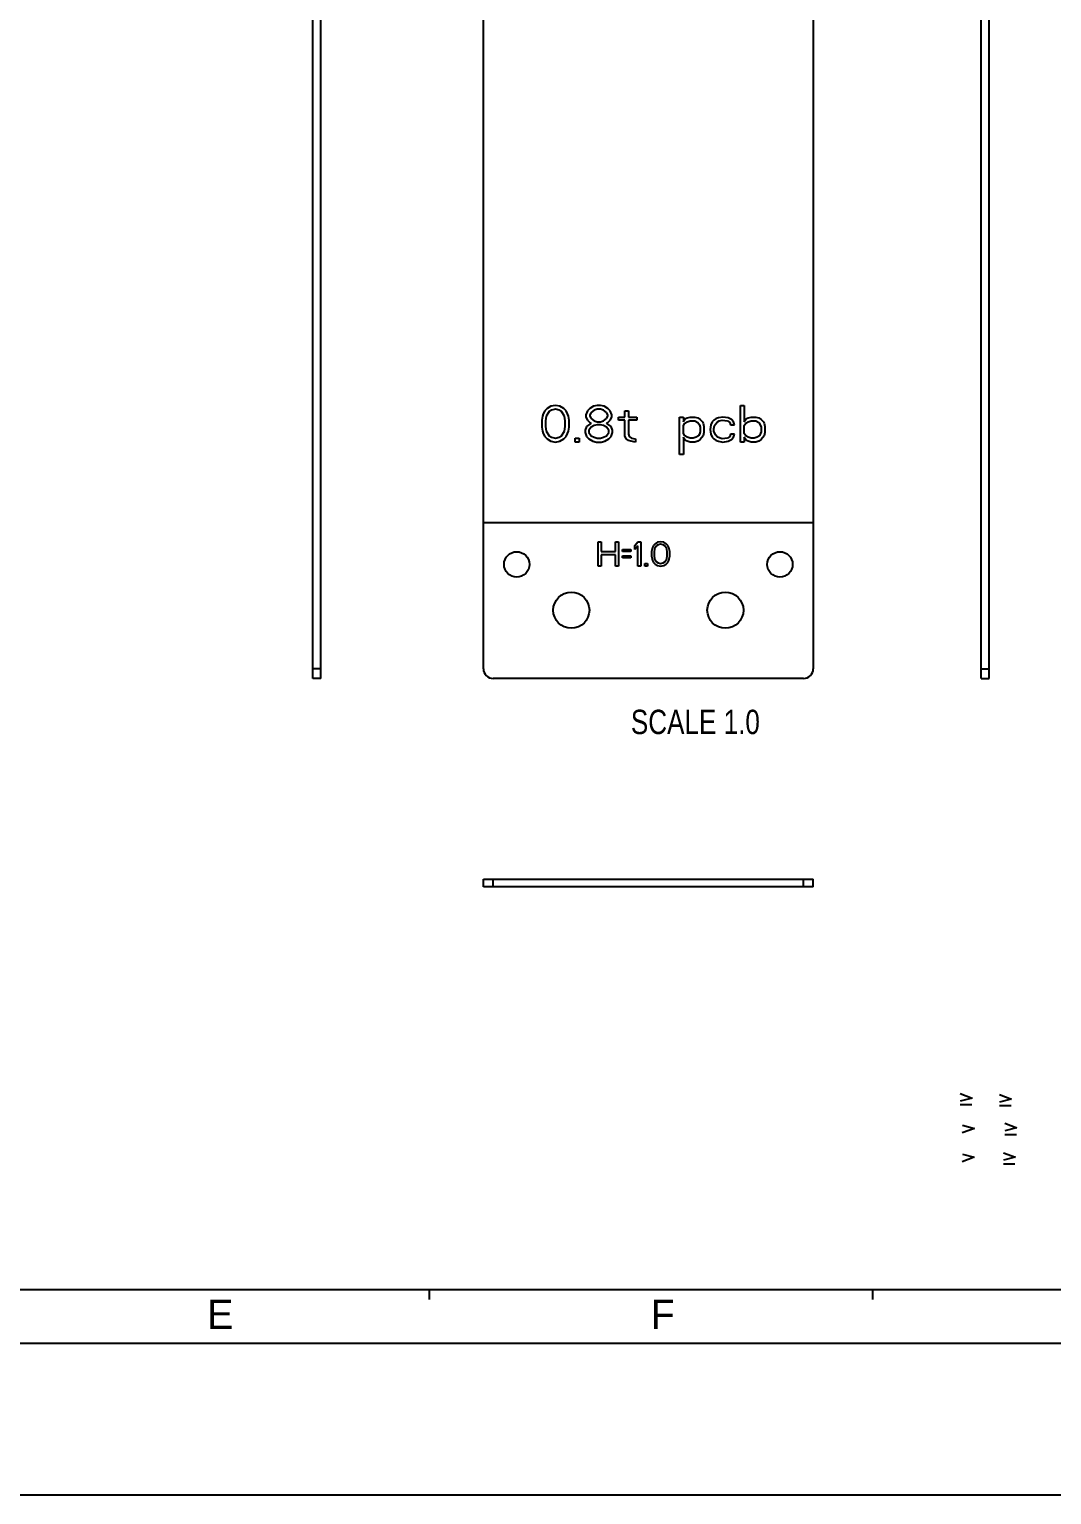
# Model space of a CAD drawing. Header units: millimetres. Extents: x 0 to 420, y 0 to 297.
# Drawn here: x 210 to 314.9, y 0 to 150.3 of the extents above; entities that cross this region are included whole.
import ezdxf

# ---------------------------------------------------------------- set-up
doc = ezdxf.new("R2010")
doc.units = ezdxf.units.MM
doc.header["$LTSCALE"] = 23.1
doc.layers.get('0').update_dxf_attribs({"linetype": 'CONTINUOUS'})
doc.layers.add('ASSEM_MEM', color=7, linetype='CONTINUOUS')
doc.layers.add('DETAIL', color=7, linetype='CONTINUOUS')
doc.styles.get("Standard").update_dxf_attribs({"font": 'txt', "width": 0.8})
doc.styles.add('TEXTSTYLE_2', font='txt')

# ---------------------------------------------------------------- blocks, each defined once
blk = doc.blocks.new('SYM301_BL0', base_point=(310.53, 34.5))
at = {"color": 7, "linetype": 'CONTINUOUS'}
for p, q in [((309.91, 35.07), (311.15, 34.61)), ((311.12, 34.61), (309.91, 34.29)), ((309.91, 33.93), (311.1, 33.93))]:
    blk.add_line(p, q, dxfattribs=at)
blk = doc.blocks.new('SYM301_BL1', base_point=(310.67, 37.51))
at = {"color": 7, "linetype": 'CONTINUOUS'}
for p, q in [((310.05, 38.08), (311.29, 37.62)), ((311.26, 37.62), (310.05, 37.3)), ((310.05, 36.94), (311.24, 36.94))]:
    blk.add_line(p, q, dxfattribs=at)
blk = doc.blocks.new('SYM301_BL2', base_point=(310.12, 40.46))
at = {"color": 7, "linetype": 'CONTINUOUS'}
for p, q in [((309.5, 41.03), (310.74, 40.57)), ((310.72, 40.57), (309.5, 40.25)), ((309.5, 39.89), (310.7, 39.89))]:
    blk.add_line(p, q, dxfattribs=at)
blk = doc.blocks.new('SYM001_BL3', base_point=(306.31, 34.52))
at = {"color": 7, "linetype": 'CONTINUOUS'}
for p, q in [((306.93, 34.59), (305.69, 34.13)), ((305.71, 34.91), (306.93, 34.59))]:
    blk.add_line(p, q, dxfattribs=at)
blk = doc.blocks.new('SYM001_BL4', base_point=(306.31, 37.48))
at = {"color": 7, "linetype": 'CONTINUOUS'}
for p, q in [((305.72, 37.87), (306.93, 37.56)), ((306.93, 37.56), (305.69, 37.09))]:
    blk.add_line(p, q, dxfattribs=at)
blk = doc.blocks.new('SYM301_BL5', base_point=(306.09, 40.56))
at = {"color": 7, "linetype": 'CONTINUOUS'}
for p, q in [((305.47, 41.13), (306.71, 40.67)), ((306.69, 40.67), (305.47, 40.36)), ((305.47, 39.99), (306.67, 39.99))]:
    blk.add_line(p, q, dxfattribs=at)

msp = doc.modelspace()

# ---------------------------------------------------------------- linework, layer by layer
at = {"color": 7, "linetype": 'CONTINUOUS'}
for p, q in [((396, 21), (23.5, 21)), ((251, 21), (251, 20)), ((296.5, 21), (296.5, 20)), ((401, 15.5), (19, 15.5)), ((0, 0), (420, 0))]:
    msp.add_line(p, q, dxfattribs=at)
at = {"layer": 'ASSEM_MEM', "color": 7, "linetype": 'CONTINUOUS'}
for p, q in [((239.897, 83.686), (239.897, 214.686)), ((256.581, 99.686), (256.581, 213.686)), ((307.636, 83.686), (307.636, 214.686)), ((308.436, 99.686), (308.436, 214.686)), ((239.097, 83.686), (239.097, 211.686)), ((290.406, 211.686), (290.406, 84.686)), ((263.103, 111.368), (262.869, 111.129)), ((263.494, 111.608), (263.103, 111.368)), ((263.572, 111.209), (263.338, 111.049)), ((263.963, 111.687), (263.494, 111.608)), ((263.963, 111.289), (263.572, 111.209)), ((264.431, 111.608), (263.963, 111.687)), ((264.353, 111.209), (263.963, 111.289)), ((264.588, 111.049), (264.353, 111.209)), ((264.822, 111.368), (264.431, 111.608)), ((265.056, 111.129), (264.822, 111.368)), ((267.478, 111.368), (267.244, 111.129)), ((267.869, 111.608), (267.478, 111.368)), ((267.947, 111.209), (267.635, 110.969)), ((268.26, 111.687), (267.869, 111.608)), ((268.26, 111.289), (267.947, 111.209)), ((268.572, 111.687), (268.26, 111.687)), ((268.572, 111.289), (268.26, 111.289)), ((268.963, 111.608), (268.572, 111.687)), ((268.885, 111.209), (268.572, 111.289)), ((269.197, 110.969), (268.885, 111.209)), ((269.353, 111.368), (268.963, 111.608)), ((269.588, 111.129), (269.353, 111.368)), ((282.947, 111.687), (283.338, 111.687)), ((282.947, 107.937), (282.947, 111.687)), ((283.338, 111.687), (283.338, 110.012)), ((262.635, 110.57), (262.556, 110.171)), ((262.556, 110.171), (262.556, 109.453)), ((262.713, 110.81), (262.635, 110.57)), ((262.869, 111.129), (262.713, 110.81)), ((263.025, 110.57), (262.947, 110.092)), ((262.947, 110.092), (262.947, 109.533)), ((263.338, 111.049), (263.025, 110.57)), ((264.9, 110.57), (264.588, 111.049)), ((264.978, 110.092), (264.9, 110.57)), ((264.978, 109.533), (264.978, 110.092)), ((265.213, 110.81), (265.056, 111.129)), ((265.291, 110.57), (265.213, 110.81)), ((265.369, 110.171), (265.291, 110.57)), ((265.369, 109.453), (265.369, 110.171)), ((267.244, 111.129), (267.088, 110.73)), ((267.088, 110.73), (267.088, 110.491)), ((267.088, 110.491), (267.244, 110.171)), ((267.478, 109.773), (267.166, 109.533)), ((267.244, 110.171), (267.478, 109.932)), ((267.635, 110.969), (267.478, 110.73)), ((267.478, 110.73), (267.478, 110.57)), ((267.478, 110.57), (267.635, 110.331)), ((267.478, 109.932), (267.635, 109.852)), ((267.635, 109.852), (267.478, 109.773)), ((267.635, 110.331), (267.947, 110.092)), ((267.947, 110.092), (268.26, 110.012)), ((268.26, 109.693), (267.947, 109.613)), ((268.26, 110.012), (268.572, 110.012)), ((268.572, 109.693), (268.26, 109.693)), ((268.572, 110.012), (268.885, 110.092)), ((268.885, 109.613), (268.572, 109.693)), ((268.885, 110.092), (269.197, 110.331)), ((269.353, 110.73), (269.197, 110.969)), ((269.197, 110.331), (269.353, 110.57)), ((269.197, 109.852), (269.353, 109.932)), ((269.353, 109.773), (269.197, 109.852)), ((269.353, 110.57), (269.353, 110.73)), ((269.353, 109.932), (269.588, 110.171)), ((269.666, 109.533), (269.353, 109.773)), ((269.744, 110.73), (269.588, 111.129)), ((269.588, 110.171), (269.744, 110.491)), ((269.744, 110.491), (269.744, 110.73)), ((270.447, 110.491), (271.072, 110.491)), ((270.447, 110.171), (270.447, 110.491)), ((271.072, 110.171), (270.447, 110.171)), ((271.072, 111.129), (271.463, 111.129)), ((271.072, 110.491), (271.072, 111.129)), ((271.072, 108.576), (271.072, 110.171)), ((271.463, 111.129), (271.463, 110.491)), ((271.463, 110.491), (272.322, 110.491)), ((272.322, 110.171), (271.463, 110.171)), ((271.463, 110.171), (271.463, 108.735)), ((272.322, 110.491), (272.322, 110.171)), ((276.697, 110.491), (277.088, 110.491)), ((276.697, 106.661), (276.697, 110.491)), ((277.088, 110.491), (277.088, 110.012)), ((277.088, 110.012), (277.166, 110.171)), ((277.088, 109.613), (277.244, 109.852)), ((277.166, 110.171), (277.322, 110.331)), ((277.244, 109.852), (277.478, 110.012)), ((277.322, 110.331), (277.478, 110.411)), ((277.478, 110.411), (277.791, 110.491)), ((277.478, 110.012), (277.791, 110.092)), ((277.791, 110.491), (278.26, 110.491)), ((277.791, 110.092), (278.26, 110.092)), ((278.26, 110.491), (278.572, 110.411)), ((278.26, 110.092), (278.572, 109.932)), ((278.572, 110.411), (278.806, 110.251)), ((278.572, 109.932), (278.728, 109.693)), ((278.728, 109.693), (278.806, 109.453)), ((278.806, 110.251), (279.041, 110.012)), ((279.041, 110.012), (279.119, 109.852)), ((279.119, 109.852), (279.197, 109.533)), ((279.9, 109.693), (279.822, 109.214)), ((280.056, 110.012), (279.9, 109.693)), ((280.213, 110.171), (280.056, 110.012)), ((280.447, 110.331), (280.213, 110.171)), ((280.291, 109.613), (280.369, 109.773)), ((280.369, 109.773), (280.603, 110.012)), ((280.681, 110.411), (280.447, 110.331)), ((280.603, 110.012), (280.76, 110.092)), ((281.15, 110.491), (280.681, 110.411)), ((280.76, 110.092), (281.072, 110.171)), ((281.072, 110.171), (281.619, 110.092)), ((281.697, 110.411), (281.15, 110.491)), ((281.619, 110.092), (281.853, 109.932)), ((282.01, 110.251), (281.697, 110.411)), ((281.853, 109.932), (281.931, 109.693)), ((281.931, 109.693), (282.322, 109.693)), ((282.244, 110.012), (282.01, 110.251)), ((282.322, 109.693), (282.244, 110.012)), ((283.338, 110.012), (283.416, 110.171)), ((283.338, 109.613), (283.494, 109.852)), ((283.416, 110.171), (283.572, 110.331)), ((283.494, 109.852), (283.728, 110.012)), ((283.572, 110.331), (283.728, 110.411)), ((283.728, 110.411), (284.041, 110.491)), ((283.728, 110.012), (284.041, 110.092)), ((284.041, 110.491), (284.51, 110.491)), ((284.041, 110.092), (284.51, 110.092)), ((284.51, 110.491), (284.822, 110.411)), ((284.51, 110.092), (284.822, 109.932)), ((284.822, 110.411), (285.056, 110.251)), ((284.822, 109.932), (284.978, 109.693)), ((284.978, 109.693), (285.056, 109.453)), ((285.056, 110.251), (285.291, 110.012)), ((285.291, 110.012), (285.369, 109.852)), ((285.369, 109.852), (285.447, 109.533)), ((262.556, 109.453), (262.635, 109.054)), ((262.635, 109.054), (262.713, 108.815)), ((262.713, 108.815), (262.869, 108.496)), ((262.869, 108.496), (263.103, 108.257)), ((262.947, 109.533), (263.025, 109.054)), ((263.025, 109.054), (263.338, 108.576)), ((263.103, 108.257), (263.494, 108.017)), ((263.338, 108.576), (263.572, 108.416)), ((263.572, 108.416), (263.963, 108.336)), ((263.963, 108.336), (264.353, 108.416)), ((264.353, 108.416), (264.588, 108.576)), ((264.431, 108.017), (264.822, 108.257)), ((264.588, 108.576), (264.9, 109.054)), ((264.822, 108.257), (265.056, 108.496)), ((264.9, 109.054), (264.978, 109.533)), ((265.056, 108.496), (265.213, 108.815)), ((265.213, 108.815), (265.291, 109.054)), ((265.291, 109.054), (265.369, 109.453)), ((265.994, 108.336), (266.385, 108.336)), ((265.994, 107.937), (265.994, 108.336)), ((266.385, 108.336), (266.385, 107.937)), ((267.166, 109.533), (267.01, 109.134)), ((267.01, 109.134), (267.01, 108.895)), ((267.01, 108.895), (267.166, 108.496)), ((267.166, 108.496), (267.4, 108.257)), ((267.635, 109.453), (267.4, 109.134)), ((267.4, 109.134), (267.4, 108.895)), ((267.4, 108.895), (267.635, 108.576)), ((267.4, 108.257), (267.791, 108.017)), ((267.947, 109.613), (267.635, 109.453)), ((267.635, 108.576), (267.947, 108.416)), ((267.947, 108.416), (268.26, 108.336)), ((268.26, 108.336), (268.572, 108.336)), ((268.572, 108.336), (268.885, 108.416)), ((269.197, 109.453), (268.885, 109.613)), ((268.885, 108.416), (269.197, 108.576)), ((269.041, 108.017), (269.431, 108.257)), ((269.431, 109.134), (269.197, 109.453)), ((269.197, 108.576), (269.431, 108.895)), ((269.431, 108.895), (269.431, 109.134)), ((269.431, 108.257), (269.666, 108.496)), ((269.822, 109.134), (269.666, 109.533)), ((269.666, 108.496), (269.822, 108.895)), ((269.822, 108.895), (269.822, 109.134)), ((271.228, 108.257), (271.072, 108.576)), ((271.463, 108.097), (271.228, 108.257)), ((271.463, 108.735), (271.541, 108.496)), ((271.541, 108.496), (271.775, 108.336)), ((271.775, 108.336), (272.166, 108.257)), ((272.166, 108.257), (272.166, 107.937)), ((277.088, 108.815), (277.088, 109.613)), ((277.244, 108.576), (277.088, 108.815)), ((277.166, 108.257), (277.088, 108.416)), ((277.088, 108.416), (277.088, 106.661)), ((277.322, 108.097), (277.166, 108.257)), ((277.478, 108.416), (277.244, 108.576)), ((277.791, 108.336), (277.478, 108.416)), ((278.103, 108.336), (277.791, 108.336)), ((278.416, 108.416), (278.103, 108.336)), ((278.65, 108.576), (278.416, 108.416)), ((278.728, 108.735), (278.65, 108.576)), ((278.806, 108.975), (278.728, 108.735)), ((278.806, 109.453), (278.806, 108.975)), ((279.119, 108.576), (278.806, 108.177)), ((279.197, 108.895), (279.119, 108.576)), ((279.197, 109.533), (279.197, 108.895)), ((279.822, 109.214), (279.9, 108.735)), ((279.9, 108.735), (280.056, 108.416)), ((280.056, 108.416), (280.213, 108.257)), ((280.213, 109.294), (280.291, 109.613)), ((280.213, 109.054), (280.213, 109.294)), ((280.369, 108.656), (280.213, 109.054)), ((280.213, 108.257), (280.447, 108.097)), ((280.603, 108.416), (280.369, 108.656)), ((281.072, 108.257), (280.603, 108.416)), ((281.619, 108.336), (281.072, 108.257)), ((281.853, 108.496), (281.619, 108.336)), ((281.931, 108.735), (281.853, 108.496)), ((282.322, 108.735), (281.931, 108.735)), ((282.01, 108.177), (282.244, 108.416)), ((282.244, 108.416), (282.322, 108.735)), ((283.338, 108.815), (283.338, 109.613)), ((283.494, 108.576), (283.338, 108.815)), ((283.416, 108.257), (283.338, 108.416)), ((283.338, 108.416), (283.338, 107.937)), ((283.572, 108.097), (283.416, 108.257)), ((283.728, 108.416), (283.494, 108.576)), ((284.041, 108.336), (283.728, 108.416)), ((284.353, 108.336), (284.041, 108.336)), ((284.666, 108.416), (284.353, 108.336)), ((284.9, 108.576), (284.666, 108.416)), ((285.056, 108.975), (284.9, 108.576)), ((285.056, 109.453), (285.056, 108.975)), ((285.369, 108.576), (285.056, 108.177)), ((285.447, 108.895), (285.369, 108.576)), ((285.447, 109.533), (285.447, 108.895)), ((263.494, 108.017), (263.963, 107.937)), ((263.963, 107.937), (264.431, 108.017)), ((266.385, 107.937), (265.994, 107.937)), ((267.791, 108.017), (268.181, 107.937)), ((268.181, 107.937), (268.65, 107.937)), ((268.65, 107.937), (269.041, 108.017)), ((271.697, 108.017), (271.463, 108.097)), ((272.166, 107.937), (271.697, 108.017)), ((277.478, 108.017), (277.322, 108.097)), ((277.791, 107.937), (277.478, 108.017)), ((278.26, 107.937), (277.791, 107.937)), ((278.572, 108.017), (278.26, 107.937)), ((278.806, 108.177), (278.572, 108.017)), ((280.447, 108.097), (280.681, 108.017)), ((280.681, 108.017), (281.15, 107.937)), ((281.15, 107.937), (281.697, 108.017)), ((281.697, 108.017), (282.01, 108.177)), ((283.338, 107.937), (282.947, 107.937)), ((283.728, 108.017), (283.572, 108.097)), ((284.041, 107.937), (283.728, 108.017)), ((284.51, 107.937), (284.041, 107.937)), ((284.822, 108.017), (284.51, 107.937)), ((285.056, 108.177), (284.822, 108.017)), ((277.088, 106.661), (276.697, 106.661)), ((256.581, 99.686), (290.406, 99.686)), ((256.581, 84.686), (256.581, 99.686)), ((308.436, 83.686), (308.436, 99.686)), ((268.35, 97.712), (268.662, 97.712)), ((268.35, 95.212), (268.35, 97.712)), ((268.662, 97.712), (268.662, 96.701)), ((270.12, 97.712), (270.433, 97.712)), ((270.12, 96.701), (270.12, 97.712)), ((270.433, 97.712), (270.433, 95.212)), ((272.1, 97.34), (272.412, 97.712)), ((272.412, 97.712), (272.725, 97.712)), ((272.725, 97.712), (272.725, 95.212)), ((274.756, 97.712), (274.443, 97.659)), ((275.068, 97.659), (274.756, 97.712)), ((268.662, 96.701), (270.12, 96.701)), ((270.12, 96.382), (268.662, 96.382)), ((268.662, 96.382), (268.662, 95.212)), ((270.12, 95.212), (270.12, 96.382)), ((270.85, 96.914), (271.683, 96.914)), ((270.85, 96.701), (270.85, 96.914)), ((271.683, 96.701), (270.85, 96.701)), ((270.85, 96.276), (271.683, 96.276)), ((270.85, 96.063), (270.85, 96.276)), ((271.683, 96.914), (271.683, 96.701)), ((271.683, 96.276), (271.683, 96.063)), ((272.1, 96.914), (272.1, 97.34)), ((272.412, 97.286), (272.1, 96.914)), ((272.412, 95.212), (272.412, 97.286)), ((273.87, 96.967), (273.818, 96.701)), ((273.818, 96.701), (273.818, 96.223)), ((273.818, 96.223), (273.87, 95.957)), ((273.923, 97.127), (273.87, 96.967)), ((274.027, 97.34), (273.923, 97.127)), ((274.183, 97.499), (274.027, 97.34)), ((274.131, 96.967), (274.079, 96.648)), ((274.079, 96.648), (274.079, 96.276)), ((274.079, 96.276), (274.131, 95.957)), ((274.339, 97.286), (274.131, 96.967)), ((274.443, 97.659), (274.183, 97.499)), ((274.495, 97.393), (274.339, 97.286)), ((274.756, 97.446), (274.495, 97.393)), ((275.016, 97.393), (274.756, 97.446)), ((275.173, 97.286), (275.016, 97.393)), ((275.329, 97.499), (275.068, 97.659)), ((275.381, 96.967), (275.173, 97.286)), ((275.485, 97.34), (275.329, 97.499)), ((275.433, 96.648), (275.381, 96.967)), ((275.381, 95.957), (275.433, 96.276)), ((275.433, 96.276), (275.433, 96.648)), ((275.589, 97.127), (275.485, 97.34)), ((275.641, 96.967), (275.589, 97.127)), ((275.693, 96.701), (275.641, 96.967)), ((275.641, 95.957), (275.693, 96.223)), ((275.693, 96.223), (275.693, 96.701)), ((268.662, 95.212), (268.35, 95.212)), ((270.433, 95.212), (270.12, 95.212)), ((271.683, 96.063), (270.85, 96.063)), ((272.725, 95.212), (272.412, 95.212)), ((273.141, 95.478), (273.402, 95.478)), ((273.141, 95.212), (273.141, 95.478)), ((273.402, 95.212), (273.141, 95.212)), ((273.402, 95.478), (273.402, 95.212)), ((273.87, 95.957), (273.923, 95.797)), ((273.923, 95.797), (274.027, 95.584)), ((274.027, 95.584), (274.183, 95.425)), ((274.131, 95.957), (274.339, 95.637)), ((274.183, 95.425), (274.443, 95.265)), ((274.339, 95.637), (274.495, 95.531)), ((274.443, 95.265), (274.756, 95.212)), ((274.495, 95.531), (274.756, 95.478)), ((274.756, 95.478), (275.016, 95.531)), ((274.756, 95.212), (275.068, 95.265)), ((275.016, 95.531), (275.173, 95.637)), ((275.068, 95.265), (275.329, 95.425)), ((275.173, 95.637), (275.381, 95.957)), ((275.329, 95.425), (275.485, 95.584)), ((275.485, 95.584), (275.589, 95.797)), ((275.589, 95.797), (275.641, 95.957)), ((239.897, 84.686), (239.097, 84.686)), ((307.636, 84.686), (308.436, 84.686)), ((239.897, 83.686), (239.097, 83.686)), ((289.406, 83.686), (257.581, 83.686)), ((307.636, 83.686), (308.436, 83.686)), ((256.581, 62.317), (256.581, 63.117)), ((256.581, 63.117), (290.406, 63.117)), ((257.581, 62.317), (257.581, 63.117)), ((289.406, 62.317), (289.406, 63.117)), ((290.406, 62.317), (290.406, 63.117)), ((290.406, 62.317), (256.581, 62.317))]:
    msp.add_line(p, q, dxfattribs=at)
for centre, radius in [((259.994, 95.386), 1.3), ((286.994, 95.386), 1.3), ((265.594, 90.686), 1.85), ((281.394, 90.686), 1.85)]:
    msp.add_circle(centre, radius, dxfattribs=at)
for centre, start, end in [((257.581, 84.686), 180, 270), ((289.406, 84.686), 270, 360)]:
    msp.add_arc(centre, 1, start, end, dxfattribs=at)

# ---------------------------------------------------------------- block references
at = {"color": 7, "linetype": 'CONTINUOUS'}
for name, p in [('SYM301_BL5', (306.094, 40.562)), ('SYM301_BL2', (310.124, 40.461)), ('SYM001_BL4', (306.315, 37.483)), ('SYM301_BL1', (310.669, 37.511)), ('SYM001_BL3', (306.306, 34.521)), ('SYM301_BL0', (310.529, 34.496))]:
    msp.add_blockref(name, p, dxfattribs=at)

# ---------------------------------------------------------------- texts
at = {"color": 7, "linetype": 'CONTINUOUS', "char_height": 3, "width": 3, "attachment_point": 1, "line_spacing_factor": 0.9, "style": 'TEXTSTYLE_2'}
for s, insert in [('E', (228.25, 20)), ('F', (273.75, 20))]:
    msp.add_mtext(s, dxfattribs=dict(at, insert=insert))
at = {"layer": 'DETAIL', "color": 7, "linetype": 'CONTINUOUS', "insert": (284.934, 80.486), "char_height": 2.5, "width": 18, "attachment_point": 3, "line_spacing_factor": 0.9}
msp.add_mtext('SCALE 1.0', dxfattribs=at)

doc.saveas('drawing.dxf')
